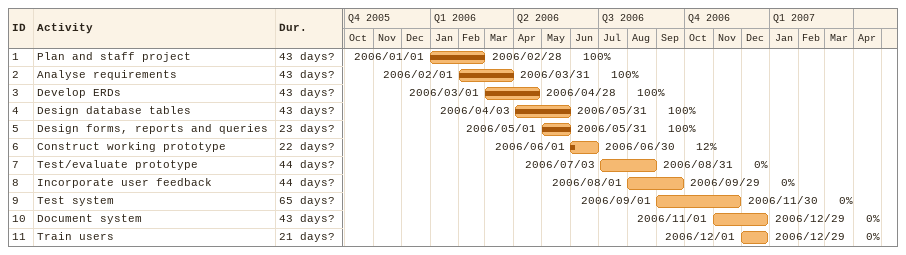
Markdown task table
| ID | Task | Duration | Start | Finish | % complete |
|---|---|---|---|---|---|
| 1 | Plan and staff project | 43d? | 2006-01-01 | 2006-02-28 | 100 |
| 2 | Analyse requirements | 43d? | 2006-02-01 | 2006-03-31 | 100 |
| 3 | Develop ERDs | 43d? | 2006-03-01 | 2006-04-28 | 100 |
| 4 | Design database tables | 43d? | 2006-04-03 | 2006-05-31 | 100 |
| 5 | Design forms, reports and queries | 23d? | 2006-05-01 | 2006-05-31 | 100 |
| 6 | Construct working prototype | 22d? | 2006-06-01 | 2006-06-30 | 12 |
| 7 | Test/evaluate prototype | 44d? | 2006-07-03 | 2006-08-31 | 0 |
| 8 | Incorporate user feedback | 44d? | 2006-08-01 | 2006-09-29 | 0 |
| 9 | Test system | 65d? | 2006-09-01 | 2006-11-30 | 0 |
| 10 | Document system | 43d? | 2006-11-01 | 2006-12-29 | 0 |
| 11 | Train users | 21d? | 2006-12-01 | 2006-12-29 | 0 |
